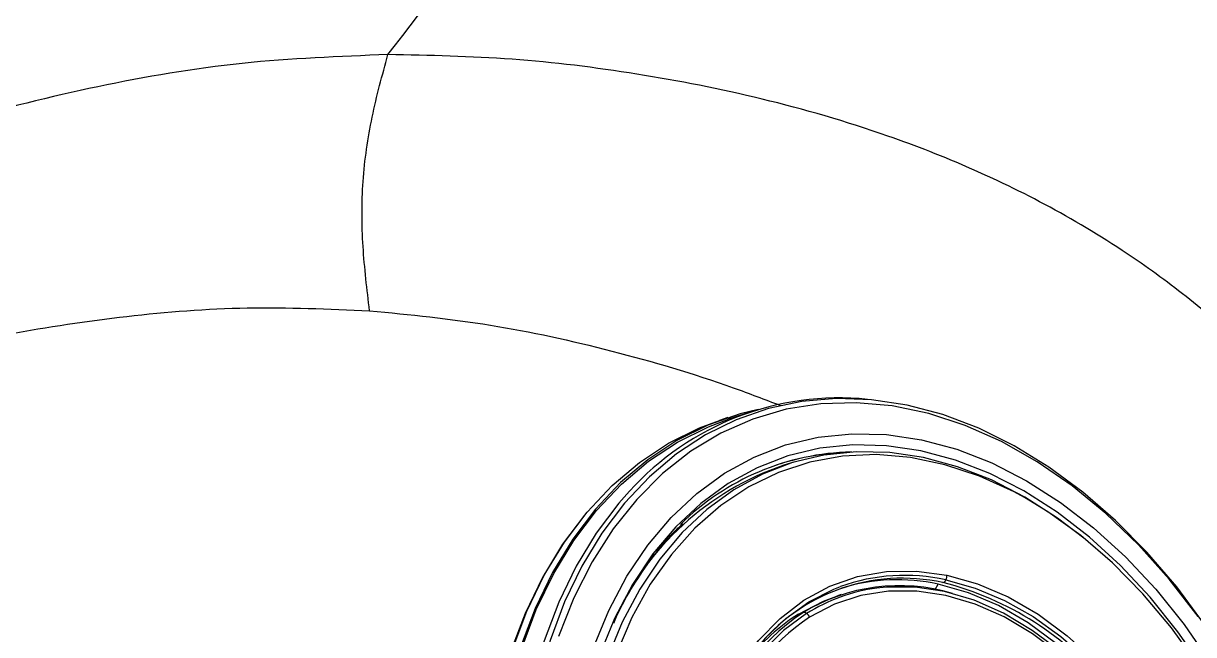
# Model space of a CAD drawing. Extents: x 400 to 501, y 484 to 634.
# Drawn here: x 413.37 to 417.14, y 568.254 to 570.221 of the extents above; entities that cross this region are included whole.
import ezdxf

# ---------------------------------------------------------------- set-up
doc = ezdxf.new("R2010")
doc.units = 0
doc.header["$MEASUREMENT"] = 0
doc.layers.add('DIM', color=3, linetype='Continuous')
doc.layers.add('GEOMETRY', color=3, linetype='Continuous', lineweight=25)

# ---------------------------------------------------------------- blocks, each defined once
blk = doc.blocks.new('2026 GRANDEE')
at = {"layer": 'GEOMETRY'}
for p, q in [((-34.7852, -27.8882), (-34.8121, -27.8971)), ((-34.7112, -27.8695), (-34.7835, -27.8934)), ((-34.5723, -28.0317), (-34.6053, -28.0417)), ((-34.1174, -28.4411), (-34.1076, -28.4244)), ((-34.4203, -28.4581), (-34.4343, -28.4627))]:
    blk.add_line(p, q, dxfattribs=at)
at = {"layer": 'GEOMETRY', "flags": 128}
for points in [[(-34.4344, -27.8264), (-34.436, -27.8264), (-34.547, -27.8359), (-34.6547, -27.8587), (-34.7585, -27.8947), (-34.8574, -27.9437), (-34.9508, -28.0052), (-35.0379, -28.0787), (-35.118, -28.1638), (-35.1907, -28.2598), (-35.2552, -28.3659), (-35.3111, -28.4813), (-35.358, -28.6052), (-35.3955, -28.7366), (-35.4233, -28.8746), (-35.4413, -29.018), (-35.4493, -29.1657), (-35.4472, -29.3167)], [(-32.8051, -29.8683), (-32.8172, -29.7152), (-32.8393, -29.5611), (-32.8712, -29.4073), (-32.9127, -29.2549), (-32.9634, -29.1051), (-33.0229, -28.959), (-33.0908, -28.8177), (-33.1667, -28.6823), (-33.2498, -28.5538), (-33.3396, -28.4333), (-33.4353, -28.3215), (-33.5364, -28.2194), (-33.6419, -28.1278), (-33.7511, -28.0473), (-33.8631, -27.9786), (-33.9772, -27.9222), (-34.0924, -27.8785), (-34.2078, -27.8478), (-34.3227, -27.8304), (-34.4344, -27.8264)], [(-34.6873, -27.862), (-34.7452, -27.8761), (-34.8497, -27.9123), (-34.9492, -27.9616), (-35.0432, -28.0235), (-35.1309, -28.0975), (-35.2116, -28.1832), (-35.2846, -28.2798), (-35.3496, -28.3866), (-35.4059, -28.5028), (-35.4531, -28.6275), (-35.4908, -28.7598), (-35.5189, -28.8986), (-35.537, -29.0429), (-35.545, -29.1917), (-35.5429, -29.3437)], [(-35.5714, -29.3087), (-35.5719, -29.2005), (-35.5639, -29.0518), (-35.5458, -28.9075), (-35.5177, -28.7686), (-35.48, -28.6364), (-35.4328, -28.5117), (-35.3765, -28.3955), (-35.3116, -28.2887), (-35.2385, -28.1921), (-35.1578, -28.1064), (-35.0701, -28.0324), (-34.9761, -27.9705), (-34.8766, -27.9212), (-34.8121, -27.8971)], [(-35.5389, -29.3445), (-35.541, -29.1929), (-35.533, -29.0447), (-35.5149, -28.9008), (-35.487, -28.7623), (-35.4493, -28.6305), (-35.4023, -28.5061), (-35.3462, -28.3903), (-35.2814, -28.2838), (-35.2086, -28.1875), (-35.1281, -28.1021), (-35.0407, -28.0283), (-34.947, -27.9666), (-34.8477, -27.9174), (-34.7835, -27.8934)], [(-35.2176, -28.628), (-35.1686, -28.5088), (-35.1104, -28.3987), (-35.0434, -28.2987), (-34.9682, -28.2096), (-34.8856, -28.1322), (-34.7961, -28.0672), (-34.7005, -28.015), (-34.5997, -27.9762), (-34.4945, -27.9511), (-34.3858, -27.9399), (-34.2746, -27.9426), (-34.1617, -27.9593), (-34.0482, -27.9899), (-33.935, -28.034), (-33.8232, -28.0912), (-33.7135, -28.1612), (-33.607, -28.2433), (-33.5047, -28.3367), (-33.4072, -28.4408), (-33.3156, -28.5546), (-33.2305, -28.6771)], [(-33.2522, -28.6974), (-33.3354, -28.5775), (-33.4251, -28.4662), (-33.5205, -28.3643), (-33.6207, -28.2728), (-33.7249, -28.1925), (-33.8322, -28.124), (-33.9417, -28.068), (-34.0525, -28.0248), (-34.1635, -27.9949), (-34.274, -27.9786), (-34.3829, -27.9759), (-34.4892, -27.9869), (-34.5922, -28.0114), (-34.6909, -28.0494), (-34.7844, -28.1005), (-34.872, -28.1641), (-34.9529, -28.2399), (-35.0265, -28.3271), (-35.092, -28.4249), (-35.149, -28.5327), (-35.1527, -28.5405)], [(-33.8302, -28.1455), (-33.8634, -28.1275), (-33.9742, -28.0768), (-34.0859, -28.0396), (-34.1974, -28.0163), (-34.3077, -28.0072), (-34.4159, -28.0122), (-34.521, -28.0313), (-34.6219, -28.0644), (-34.7179, -28.1112), (-34.808, -28.1713), (-34.8913, -28.244), (-34.9673, -28.3288), (-35.0351, -28.4248), (-35.0942, -28.5313), (-35.144, -28.6472), (-35.184, -28.7715), (-35.214, -28.9031), (-35.2335, -29.0407), (-35.2426, -29.1831), (-35.241, -29.3291)], [(-35.1022, -28.1251), (-35.1363, -28.1636), (-35.2091, -28.2599), (-35.2739, -28.3664), (-35.33, -28.4823), (-35.377, -28.6066), (-35.4147, -28.7385), (-35.4426, -28.8769), (-35.4607, -29.0208), (-35.4687, -29.1691), (-35.4666, -29.3206)], [(-32.8975, -29.8184), (-32.9097, -29.6701), (-32.9324, -29.5211), (-32.9654, -29.3725), (-33.0084, -29.2257), (-33.061, -29.082), (-33.1227, -28.9429), (-33.193, -28.8094), (-33.2712, -28.6829), (-33.3567, -28.5644), (-33.4486, -28.455), (-33.5461, -28.3558), (-33.6484, -28.2677), (-33.7545, -28.1913), (-33.8302, -28.1455)], [(-35.2471, -28.2024), (-35.3177, -28.296), (-35.3824, -28.4025), (-35.4385, -28.5183), (-35.4856, -28.6427), (-35.5232, -28.7745), (-35.5512, -28.9129), (-35.5692, -29.0568), (-35.5772, -29.205), (-35.5751, -29.3566)], [(-34.9065, -29.3753), (-34.9071, -29.2461), (-34.8965, -29.1209), (-34.875, -29.0012), (-34.8429, -28.8885), (-34.8004, -28.7843), (-34.7482, -28.6897), (-34.6869, -28.6062), (-34.6173, -28.5346), (-34.5403, -28.4759), (-34.4567, -28.4308), (-34.3678, -28.3999), (-34.2745, -28.3836), (-34.1781, -28.3821), (-34.0798, -28.3954)], [(-34.0829, -28.4104), (-33.9884, -28.4368), (-33.8944, -28.4764), (-33.802, -28.5287), (-33.7123, -28.593), (-33.6262, -28.6687), (-33.5449, -28.7549), (-33.4693, -28.8505), (-33.4002, -28.9545), (-33.3385, -29.0655), (-33.2849, -29.1824)], [(-34.0798, -28.3954), (-33.9807, -28.4233), (-33.8823, -28.4655), (-33.7856, -28.5214), (-33.692, -28.5904), (-33.6026, -28.6716), (-33.5184, -28.764), (-33.4407, -28.8663), (-33.3703, -28.9774), (-33.3081, -29.0958), (-33.2549, -29.22), (-33.2115, -29.3485), (-33.1782, -29.4796), (-33.1557, -29.6117), (-33.144, -29.7432)], [(-34.667, -28.6005), (-34.5989, -28.5349), (-34.5241, -28.4813), (-34.4436, -28.4404), (-34.4227, -28.4322)], [(-33.3539, -29.1352), (-33.4121, -29.0222), (-33.4783, -28.916), (-33.5515, -28.8179), (-33.6309, -28.7292), (-33.7154, -28.6511), (-33.804, -28.5844), (-33.8955, -28.53), (-33.9889, -28.4886), (-34.083, -28.4608), (-34.1765, -28.4468), (-34.2682, -28.4469), (-34.3572, -28.4611), (-34.4421, -28.4891), (-34.522, -28.5306)], [(-33.2577, -29.3748), (-33.2986, -29.2509), (-33.3488, -29.1309), (-33.4078, -29.0165), (-33.4748, -28.9089), (-33.5489, -28.8096), (-33.6293, -28.7198), (-33.7149, -28.6406), (-33.8046, -28.5731), (-33.8974, -28.518), (-33.9919, -28.4761), (-34.0872, -28.4479), (-34.1818, -28.4338), (-34.2748, -28.4339), (-34.306, -28.4372)], [(-33.1876, -29.7496), (-33.1991, -29.6203), (-33.2213, -29.4904), (-33.2539, -29.3615), (-33.2967, -29.2352), (-33.3489, -29.1131), (-33.41, -28.9967), (-33.4793, -28.8875), (-33.5557, -28.7868), (-33.6384, -28.6961), (-33.7264, -28.6162), (-33.8185, -28.5484), (-33.9135, -28.4934), (-34.0103, -28.4519), (-34.1076, -28.4244)], [(-34.5582, -28.521), (-34.4769, -28.4787), (-34.4343, -28.4627)], [(-34.5318, -28.5186), (-34.6065, -28.5739), (-34.6742, -28.6415)]]:
    blk.add_lwpolyline(points, dxfattribs=at)
at = {"layer": 'GEOMETRY', "color": 4, "ltscale": 16, "flags": 128}
for points in [[(-33.2704, -28.5289), (-33.3636, -28.4084), (-33.4629, -28.2974), (-33.5674, -28.1968), (-33.6763, -28.1074), (-33.7888, -28.03), (-33.9039, -27.9651), (-34.0208, -27.9133), (-34.1384, -27.875), (-34.2558, -27.8505), (-34.3721, -27.84), (-34.4863, -27.8436), (-34.5976, -27.8612), (-34.7049, -27.8927), (-34.8076, -27.9379), (-34.9047, -27.9964), (-34.9954, -28.0677), (-35.079, -28.1513), (-35.1549, -28.2465), (-35.2225, -28.3524), (-35.2811, -28.4683), (-35.3303, -28.5933)], [(-33.6382, -28.2758), (-33.7231, -28.2114), (-33.8287, -28.144), (-33.9366, -28.0888), (-34.0456, -28.0463), (-34.155, -28.0168), (-34.2638, -28.0007), (-34.371, -27.9981), (-34.4757, -28.0089), (-34.5771, -28.0331), (-34.6742, -28.0705), (-34.7663, -28.1208), (-34.8526, -28.1834), (-34.9323, -28.258), (-35.0047, -28.3439), (-35.0692, -28.4402), (-35.1254, -28.5463), (-35.1726, -28.6612), (-35.2105, -28.7839), (-35.2388, -28.9134), (-35.2572, -29.0485), (-35.2656, -29.1882), (-35.2662, -29.224)]]:
    blk.add_lwpolyline(points, dxfattribs=at)
at = {"layer": 'GEOMETRY'}
for centre, radius, start, end in [((-34.4263, -28.7354), 0.9107, 84.2567, 137.9199), ((-34.3701, -28.806), 0.8074, 91.1782, 134.7095), ((-34.3776, -28.8008), 0.8004, 93.2519, 108.1998), ((-34.3086, -28.9139), 0.9213, 108.7882, 155.8994), ((-34.2227, -29.0078), 0.6027, 77.508, 141.7827), ((-34.2152, -29.007), 0.6111, 77.4935, 109.8478), ((-34.2395, -29.0201), 0.6101, 77.5136, 107.1158), ((-34.0989, -28.403), 0.0176, 292.0008, 335.2607), ((-34.3389, -29.3935), 1.0048, 39.0388, 75.7961), ((-34.1084, -28.3972), 0.0287, 332.7147, 3.7299), ((-34.2328, -29.029), 0.5998, 73.4326, 121.2674), ((-34.2316, -28.997), 0.5647, 97.567, 122.1056), ((-34.1111, -29.1519), 0.7691, 124.2656, 162.8162), ((-34.1165, -29.1369), 0.7294, 123.7724, 159.2317), ((-34.2077, -29.0723), 0.6533, 122.4438, 141.9731), ((-34.5404, -28.5305), 0.0147, 54.0062, 104.7518), ((-34.5465, -28.5407), 0.0265, 22.3353, 56.2825), ((-33.5866, -29.2191), 1.7067, 156.5748, 183.719)]:
    blk.add_arc(centre, radius, start, end, dxfattribs=at)
at = {"layer": 'GEOMETRY', "ltscale": 16}
for points, knots in [([(-35.88, -26.7193), (-35.6274, -26.3889), (-35.122, -25.728), (-34.3257, -24.7566), (-33.5068, -23.7988), (-32.6657, -22.8552), (-31.8057, -21.9247), (-30.9301, -21.0061), (-30.334, -20.4048), (-30.036, -20.1041)], [0, 0, 0, 0, 0.142769, 0.28556, 0.428347, 0.571175, 0.714072, 0.857023, 1, 1, 1, 1]), ([(-35.88, -26.7193), (-36.0368, -26.7253), (-36.3504, -26.7374), (-36.8159, -26.8168), (-37.2717, -26.9309), (-37.716, -27.0743), (-37.9992, -27.1891), (-38.1408, -27.2465)], [0, 0, 0, 0, 0.200008, 0.40012, 0.600067, 0.80003, 1, 1, 1, 1]), ([(-35.9392, -27.5439), (-35.9475, -27.4752), (-35.9643, -27.3384), (-35.9654, -27.1273), (-35.935, -26.9184), (-35.8984, -26.7858), (-35.88, -26.7193)], [0, 0, 0, 0, 0.250989, 0.500389, 0.749397, 1, 1, 1, 1]), ([(-31.556, -32.1956), (-31.5822, -32.0229), (-31.6347, -31.6778), (-31.7208, -31.1566), (-31.8153, -30.632), (-31.9123, -30.1625), (-32.0128, -29.7509), (-32.1135, -29.399), (-32.2234, -29.0796), (-32.3403, -28.7951), (-32.46, -28.5463), (-32.595, -28.3079), (-32.745, -28.0834), (-32.9094, -27.8763), (-33.086, -27.6894), (-33.2724, -27.5237), (-33.4873, -27.3632), (-33.7302, -27.2147), (-33.9991, -27.0834), (-34.3146, -26.9604), (-34.6754, -26.856), (-35.0792, -26.7774), (-35.4802, -26.7272), (-35.7468, -26.7219), (-35.88, -26.7193)], [0, 0, 0, 0, 0.062502, 0.124939, 0.187396, 0.24991, 0.291592, 0.333248, 0.374925, 0.406188, 0.437417, 0.468625, 0.499827, 0.531032, 0.562248, 0.593476, 0.62472, 0.666375, 0.70802, 0.749674, 0.812171, 0.874705, 0.937345, 1, 1, 1, 1]), ([(-37.4768, -27.7023), (-37.3524, -27.6731), (-37.1036, -27.6148), (-36.7222, -27.5577), (-36.3347, -27.527), (-36.071, -27.5383), (-35.9392, -27.5439)], [0, 0, 0, 0, 0.249927, 0.499868, 0.750012, 1, 1, 1, 1]), ([(-35.9392, -27.5439), (-35.8097, -27.5566), (-35.551, -27.5822), (-35.1594, -27.669), (-34.8473, -27.7605), (-34.6666, -27.8295), (-34.6159, -27.8488)], [0, 0, 0, 0, 0.295398, 0.590537, 0.885289, 1, 1, 1, 1]), ([(-38.1892, -27.6775), (-38.1293, -27.8607), (-38.0095, -28.2269), (-37.7964, -28.7673), (-37.5603, -29.2973), (-37.3001, -29.8149), (-37.0183, -30.3193), (-36.7166, -30.8096), (-36.3971, -31.2849), (-36.0622, -31.7437), (-35.7143, -32.1846), (-35.3763, -32.5824), (-35.0527, -32.9391), (-34.7456, -33.2565), (-34.4605, -33.5302), (-34.1977, -33.7635), (-33.9572, -33.9595), (-33.7118, -34.1381), (-33.4884, -34.2753), (-33.2903, -34.3694), (-33.1206, -34.4249), (-32.9537, -34.4486), (-32.7901, -34.4412), (-32.6283, -34.4082), (-32.4693, -34.3506), (-32.316, -34.2674), (-32.1717, -34.159), (-32.0388, -34.0275), (-31.9188, -33.8759), (-31.8111, -33.7088), (-31.7505, -33.5869), (-31.7202, -33.5259)], [0, 0, 0, 0, 0.050311, 0.100585, 0.150821, 0.201037, 0.251271, 0.301552, 0.351835, 0.402074, 0.452287, 0.502444, 0.544203, 0.585876, 0.627463, 0.658649, 0.689819, 0.720947, 0.752015, 0.772699, 0.793331, 0.813979, 0.834698, 0.855423, 0.876085, 0.896715, 0.91733, 0.937947, 0.95859, 0.979267, 1, 1, 1, 1]), ([(-37.493, -28.2701), (-37.413, -28.4284), (-37.253, -28.7448), (-37.0027, -29.2118), (-36.7436, -29.6718), (-36.4733, -30.122), (-36.1899, -30.559), (-35.8906, -30.9772), (-35.5858, -31.3528), (-35.2774, -31.6821), (-34.969, -31.9649), (-34.6484, -32.212), (-34.3544, -32.3956), (-34.0928, -32.5248), (-33.8666, -32.6108), (-33.6587, -32.6621), (-33.4718, -32.6784), (-33.3086, -32.662), (-33.1824, -32.6133), (-33.0918, -32.5514), (-33.0521, -32.5105), (-33.0322, -32.4901)], [0, 0, 0, 0, 0.071795, 0.143548, 0.215334, 0.287182, 0.358986, 0.430727, 0.502375, 0.564979, 0.627394, 0.68975, 0.752024, 0.793444, 0.834758, 0.876107, 0.907207, 0.938182, 0.969078, 0.984539, 1, 1, 1, 1])]:
    blk.add_open_spline(points, degree=3, knots=knots, dxfattribs=at)
at = {"layer": 'GEOMETRY'}
blk.add_open_spline([(-35.1527, -28.55), (-35.1497, -28.5429), (-35.1317, -28.4999), (-35.091, -28.4287), (-35.0305, -28.3387), (-34.9763, -28.272), (-34.9407, -28.2391), (-34.93, -28.2291)], degree=3, knots=[0, 0, 0, 0, 0.055174, 0.330044, 0.60518, 0.88073, 1, 1, 1, 1], dxfattribs=at)

msp = doc.modelspace()

# ---------------------------------------------------------------- block references
at = {"layer": 'DIM'}
msp.add_blockref('2026 GRANDEE', (450.4248, 596.8403), dxfattribs=at)

doc.saveas('drawing.dxf')
